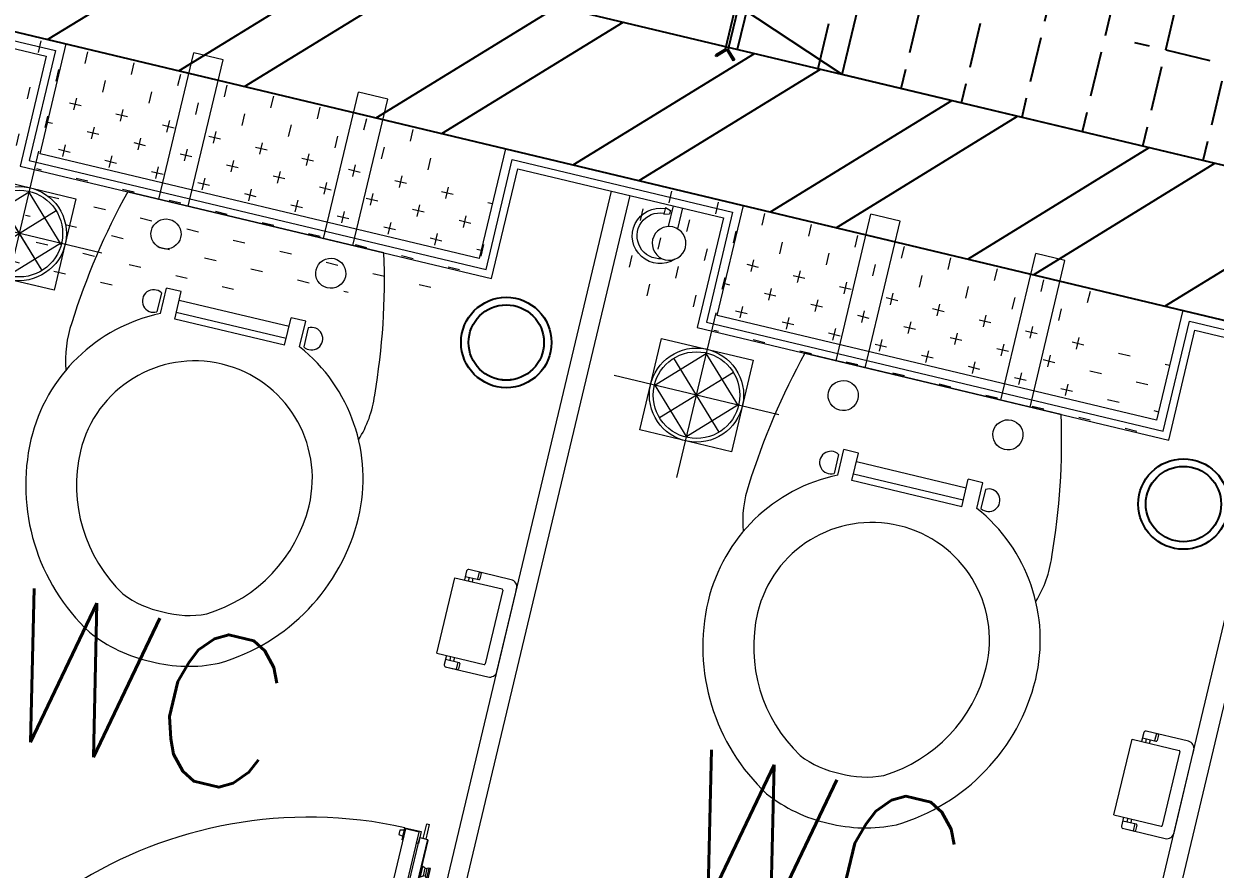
# Model space of a CAD drawing. Header units: millimetres. Extents: x 783817721 to 783927949, y 1443754877 to 1443839643.
# Drawn here: x 783903311 to 783904894, y 1443792245 to 1443793368 of the extents above; entities that cross this region are included whole.
import ezdxf

# ---------------------------------------------------------------- set-up
doc = ezdxf.new("R2010")
doc.units = ezdxf.units.MM
doc.header["$LTSCALE"] = 700
doc.linetypes.add('HIDDEN', pattern=[9.524999999999999, 6.35, -3.175])
doc.layers.get('0').update_dxf_attribs({"linetype": 'CONTINUOUS'})
for name, color, linetype in [('A-CUTO-ABOVE', 8, 'HIDDEN'), ('A-HATCH', 8, 'CONTINUOUS'), ('A-SERVICE', 254, 'HIDDEN'), ('A-SILL', 2, 'CONTINUOUS'), ('A-SILL-XXX', 2, 'CONTINUOUS'), ('A-sunk', 250, 'CONTINUOUS'), ('A-TILE DROP', 8, 'CONTINUOUS'), ('A-Title', 2, 'CONTINUOUS'), ('A-WALL-XXX', 7, 'CONTINUOUS'), ('N-FIT', 9, 'CONTINUOUS'), ('PL-CLAMP', 31, 'CONTINUOUS')]:
    doc.layers.add(name, color=color, linetype=linetype)
doc.layers.add('A-INT-FIXTURE', color=250, linetype='CONTINUOUS', lineweight=9)
doc.styles.add('ROMANS', font='romans.shx')

# ---------------------------------------------------------------- blocks, each defined once
blk = doc.blocks.new('FLR TRAP 5')
for p, q in [((-1.45448e-11, 112.5000000000145), (-1.45448e-11, -112.4999999999854)), ((-62.50000000001454, 62.50000000001454), (62.49999999998546, 62.50000000001454)), ((-62.50000000001454, -62.49999999998546), (-62.50000000001454, 62.50000000001454)), ((1.007608666419407, 57.57615116132364), (-57.57615116129453, -1.0076086663612)), ((-1.007608666332082, 57.57615116132364), (57.57615116132365, -1.0076086663612)), ((62.49999999998546, 62.50000000001454), (62.49999999998546, -62.49999999998546)), ((40.71872086507211, 40.71872086507209), (-40.71872086510119, -40.718720865043)), ((-40.71872086510119, 40.71872086507209), (40.71872086507211, -40.718720865043)), ((112.4999999999854, 1.45448e-11), (-112.5000000000145, -1.4559e-11)), ((-57.57615116129453, 1.007608666419393), (1.007608666419407, -57.57615116129455)), ((57.57615116132365, 1.007608666419393), (-1.007608666332082, -57.57615116129455)), ((62.49999999998546, -62.49999999998546), (-62.50000000001454, -62.49999999998546))]:
    blk.add_line(p, q)
for radius in [62.58496728986274, 57.58496728986274]:
    blk.add_circle((-1.45448e-11, 1.45448e-11), radius)
blk = doc.blocks.new('TPH 1 P')
for p, q in [((54.08000094297849, 0.0002394931115077), (-54.08000094297849, -0.0002394931115077)), ((-68.82904856504858, -9.833032253624763), (-68.82879247481281, -67.66083062279074)), ((-54.08000094297849, -0.0002394931115077), (-58.99636466504118, -0.0002612652214111)), ((63.91303079444447, -68.28637623668043), (63.9127719313785, -9.832444406862463)), ((-54.07963218413164, -83.2697650886447), (-54.07991766879961, -18.8044008182668)), ((-52.85083218129687, -17.57530444472365), (47.93462412151171, -17.57485811658705)), ((49.16400597975195, -83.26930787445315), (49.16372049506939, -18.80394360413345)), ((-68.82885506959967, -53.5262849218169), (-58.99612762540157, -53.5262413775971)), ((-67.59977774663814, -50.45355215251482), (-60.22523216350048, -50.45351949434995)), ((-58.99605414455976, -70.11896893966048), (-58.99613578994276, -51.68260498183816)), ((-54.0797388112241, -59.19227457671229), (-58.99610253330133, -59.19229634882221)), ((49.16389935265947, -59.19181736257892), (54.08026307472215, -59.19179559046903)), ((54.08031146346371, -70.11846818130732), (54.08022981808068, -51.68210422348501)), ((54.08023798262188, -53.52574061924395), (63.91296542681999, -53.52569707502414)), ((55.30931530558341, -50.45300784994186), (62.68386088872109, -50.452975191777)), ((63.91303079444091, -68.28637623668432), (63.91295726227879, -51.68206067926518)), ((-66.37059972769742, -70.11900159782533), (-54.07969042248254, -70.11894716755057)), ((-54.07971551459734, -64.45289219632548), (-58.99607923666002, -64.45291396843538)), ((49.16392264928624, -64.45243498219213), (54.0802863713489, -64.45241321008221)), ((49.16394774138648, -70.11848995341721), (61.45485704659328, -70.11843552314247)), ((49.16400597975195, -83.26930787445315), (-54.07963218413164, -83.2697650886447))]:
    blk.add_line(p, q)
for centre, radius, start, end in [((54.08004448718061, -9.83248795106715), 9.832727444275072, 0.0002537341905495, 90.00025373419057), ((-58.99632112083594, -9.8329887094049), 9.832727444275072, 90.00025373419057, 180.0002537341905), ((-52.85082673826938, -18.80439537521016), 1.229090930534384, 90.00025373419057, 180.0002537341905), ((47.93462956453917, -18.80394904713179), 1.229090930534384, 0.0002537341905495, 90.00025373419057), ((-67.59977230361066, -51.6826430830013), 1.229090930534384, 90.00025373419057, 180.0002537341905), ((-60.225226720473, -51.68261042483648), 1.229090930534384, 0.0002537341905495, 90.00025373419057), ((55.30932074861089, -51.68209878042839), 1.229090930534384, 90.00025373419057, 180.0002537341905), ((62.68386633174856, -51.68206612226353), 1.229090930534384, 0.0002537341905495, 90.00025373419057), ((-66.37061061375239, -67.66081973673573), 2.458181861068768, 180.0002537341905, 270.0002537341906), ((61.45484616053835, -67.6602536620978), 2.458181861068768, 270.0002537341906, 0.0002537341905495)]:
    blk.add_arc(centre, radius, start, end)
blk = doc.blocks.new('bia')
at = {"layer": 'N-FIT'}
for radius in [60.0760000024455, 50.0760000024455]:
    blk.add_circle((-13644341.22740025, -3898555.232979853, -1.11760232471e-05), radius, dxfattribs=at)
blk = doc.blocks.new('B8-AR-2000$0$HEALTH FAU P 1')
for p, q in [((0, 0), (0, 28.38904564197765)), ((12.69999999995343, 0), (12.69999999995343, 28.38904564197765)), ((22.2275324047514, 13.93403204795504), (14.81600070018612, 11.29902724169005)), ((14.81600070018612, 7.097202625189311), (14.81600070018612, 11.29902724169005)), ((22.2275324047514, 4.462197818924324), (14.81600070018612, 7.097202625189311)), ((22.2275324047514, 4.462197818924324), (22.2275324047514, 13.93403204795504))]:
    blk.add_line(p, q)
at = {"extrusion": (0, 0, -1)}
for centre, major_axis, ratio, start_param, end_param in [((20.34574648247508, 42.90917936847107), (-26.04532086802537, 26.04532086802537), 0.9999999999995175, 6.27066274381938, 10.15906509699235), ((6.349999999976716, 49.90918335852165), (15.8656677662643, 15.8656677662643), 0.9999999999997597, 3.926990816987361, 10.21017612416694), ((20.34574648247508, 42.90917936847107), (-21.55519280749815, 21.55519280749815), 0.9999999999997758, 0.4695714506295328, 3.865220544000678)]:
    blk.add_ellipse(centre, major_axis=major_axis, ratio=ratio, start_param=start_param, end_param=end_param, dxfattribs=at)
blk = doc.blocks.new('EWC 2')
for p, q in [((-0.0003062749880841, 175.0000837584551), (0.0009062749880896, -175.0000837584061)), ((-0.0001590365569848, 132.4999999991996), (-200.000159036557, 132.4993937245017)), ((-200.000159036557, 132.4993937245017), (-200.0000204594832, 92.49939372473456)), ((147.418668561826, 95.000510721773), (112.4996708794497, 95.00038974745256)), ((112.4996708794497, 95.00038974745256), (112.4997401679866, 75.00038974756899)), ((120.2653358827883, 100.2500685871782), (146.2017377619413, 100.2501584419369)), ((-2.04594831772e-05, 92.49999999943249), (-200.0000204594832, 92.49939372473456)), ((149.9997401679866, 75.00051966357566), (112.4997401679866, 75.00038974756899)), ((124.5247435141354, 75.00043140731573), (124.5252631781623, -74.99956859178205)), ((141.0085677036477, 75.000488514328), (141.009087367689, -74.99951148476978)), ((149.9997401679866, 75.00051966357566), (150.0002598320134, -74.99948033552212)), ((150.0002598320134, -74.99948033552212), (112.5002598320134, -74.9996102515288)), ((112.5002598320134, -74.9996102515288), (112.5003291205503, -94.99961025141235)), ((0.0006204594831829, -92.49999999943249), (-199.9993795405168, -92.50060627413038)), ((-199.9993795405168, -92.50060627413038), (-199.999240963443, -132.5006062738975)), ((147.4193268029266, -94.99948927709197), (112.5003291205503, -94.99961025141235)), ((120.2660304979581, -100.2492352838599), (146.2024323771111, -100.2491454291012)), ((0.0007590365569905, -132.4999999991996), (-199.999240963443, -132.5006062738975))]:
    blk.add_line(p, q)
for centre, major_axis, ratio, start_param, end_param in [((349.9999999999708, 0.0012125493812645), (223.7499982217596, 0.02822001601382641), 0.9999999999940067, 1.569950856247431, 2.702970937519568), ((348.5653083877914, -43.65291758654352), (267.4083194749343, -0.5240368236592908), 0.9999999999940166, 0.5196769025226043, 1.566788912695956), ((247.1667612637392, -710.273605546201), (919.122388601868, -3.885747080667939), 0.9999999999943672, 1.640774174495799, 1.847289609812001), ((201.7434949504314, 57.30753662680214), (106.2854850310066, -106.2854850310066), 0.9999999999995539, 2.033551095230845, 2.455928543497696), ((349.9999999997308, 0.0012125493812645), (113.2552899699446, -107.6443300730158), 0.9999999998812673, 2.331194314084761, 5.472004177913206), ((348.5653083877987, -43.65291758657263), (199.906443114038, 0.9774928439277918), 0.9999999999940432, 0.5242974367139746, 1.55903845524096), ((42.80542047708879, 112.5001482969237), (14.1421356237829, 14.1421356237829), 0.9999999999988349, -0.7853946989711857, 5.4977906082084), ((133.2335107065228, 107.7884000831545), (10.60660171783259, 10.60660171783259), 0.9999999999997942, -1.311943292146727, 2.882746547794472), ((418.6296980171173, 9.744947520040972), (-61.01197028886268, 180.4606319963003), 0.9466445239575144, 4.351186336959167, 4.832374696135421), ((418.6296980171245, 9.744947520070076), (-35.8299443303299, 114.2030516416982), 0.9430540716306229, 4.342807645496122, 4.835174699858091), ((418.6297655283852, -9.7420468958881), (61.0105029442611, 180.4604130052969), 0.9466479392239276, 4.592402835895807, 5.073570867042794), ((418.6297655283924, -9.7420468958881), (35.82869504975697, 114.2018401050401), 0.9430663098829936, 4.589601683455149, 5.081943754183982), ((348.5650059147447, 43.65533274355397), (199.9053483197305, 1.180340603060181), 0.9999999999940726, -1.569825667739491, -0.5350846492127428), ((42.80619997312895, -112.4998517017375), (14.1421356237829, 14.1421356237829), 0.9999999999988349, -0.7853946989711857, 5.4977906082084), ((348.5650059147374, 43.65533274352489), (267.40740206461, 0.8747914394098621), 0.9999999999940501, -1.568093667666396, -0.5209816574932074), ((133.2342575533767, -107.7874769250484), (10.60660171782754, -10.60660171782754), 0.9999999999997232, 3.400445688240003, 7.595135528177604), ((349.9999999999708, 0.0012125493812645), (223.7358957197013, -2.512263343571392), 0.9999999999939564, 3.591323404061699, 4.724343485334036), ((247.1618398759166, 710.2753181114531), (649.9234817478236, 649.9234817478236), 0.9999999999997438, 3.654732108649438, 3.861247543966752), ((201.743892021128, -57.30613877427825), (106.2854850310215, 106.2854850310215), 0.999999999999474, 3.827263692535608, 4.249641140802451)]:
    blk.add_ellipse(centre, major_axis=major_axis, ratio=ratio, start_param=start_param, end_param=end_param)
blk = doc.blocks.new('T-DOOR')
for p, q in [((15.62951093912124, 751.8341574668884), (14.16014873981476, 753.3035955429077)), ((15.62890392541885, 682.7063477039337), (15.62951093912124, 751.8341574668884)), ((17.09752094745636, 690.1299450397491), (21.50492608547211, 693.0683166980742)), ((21.50492638349533, 706.2904205322266), (17.11766242980957, 707.7596814632415)), ((27.38110065460205, 707.7593402862548), (24.44337409734726, 706.2904200553894)), ((24.45928508043289, 693.0680127143859), (27.38110053539276, 690.1296417713165)), ((14.15850394964218, 679.8459477424622), (15.62890392541885, 682.7063477039337)), ((6.807166755199432, 347.1733775138855), (5.337804615497589, 348.6428155899048)), ((6.807166874408722, 301.5519354343414), (6.807166755199432, 347.1733775138855)), ((37.85666352510452, 331.0127501487732), (37.85635834932327, 316.3202040195465)), ((5.33676677942276, 298.6915349960327), (6.807166874408722, 301.5519354343414)), ((-750.9999997019768, 24.99999952316284), (-750.9999997019768, -7.152557373e-07)), ((-5.96046448e-08, 25), (1.192092896e-07, 0))]:
    blk.add_line(p, q)
at = {"color": 8}
blk.add_line((-749.9999997019768, -1), (-0.9999998211860656, -1.000000953674316), dxfattribs=at)
for points in [[(6.815306305885314, 778.2790467739105), (11.22210502624511, 778.279046535492), (11.22210502624511, 753.303418636322), (6.815306305885314, 753.303418636322)], [(-26.7935534119606, 759.180643081665), (-34.1393306851387, 757.7116844654083), (-34.13952034711838, 750.3659455776213), (-26.79381877183914, 748.8966076374054)], [(-25.32482266426086, 743.0199780464172), (-26.79397070407868, 743.0200159549713), (-26.79343956708908, 763.5880870819092), (0.9383352994918824, 763.5877192020416), (0.9378041625022888, 743.0196487903595), (-2.000491559505462, 743.0197243690491), (-1.999999642372131, 762.0680537223815), (-25.32433080673218, 762.0683069229126)], [(-2, 762.0683069229126), (-25.32433068752289, 762.0683069229126), (-25.3243305683136, 26.99999952316284), (-1.99999988079071, 26.99999928474426)], [(0.9374366998672484, 753.3036839962006), (14.15911096334457, 753.3035957813263), (14.15850394964218, 679.8459477424622), (0.936829686164856, 679.8460359573363)], [(17.09752112627029, 707.7596814632415), (15.62791723012924, 707.7596817016602), (15.62791728973389, 690.1299452781677), (17.09752106666565, 690.1299450397491)], [(24.44288074970245, 693.0680127143859), (21.5049262046814, 693.0680129528046), (21.5049262046814, 706.290420293808), (24.44288074970245, 706.290420293808)], [(30.31985157728195, 707.7593405246735), (27.38110059499741, 707.7593405246735), (27.38110053539276, 690.1296417713165), (30.31985151767731, 690.1296417713165)], [(-2.008485615253448, 348.6427521705627), (5.33676677942276, 348.6428158283234), (5.33676677942276, 298.6915349960327), (-2.008485615253448, 298.6914715766907)], [(48.14061760902404, 316.3202040195465), (6.806749463081359, 316.3202042579651), (6.806749463081359, 331.0127501487732), (48.14061766862869, 331.0127501487732)]]:
    blk.add_lwpolyline(points, close=True)
for points in [[(-2.000000059604644, 52.75104165077209), (-0.9999999403953552, 52.75104141235352), (-1.000000059604644, 25.99999928474427), (-26.3243305683136, 25.9999988079071), (-26.32433050870896, 52.75104045867919), (-25.3243305683136, 52.75104093551636), (-25.32433068752289, 26.99999880790711), (-1.99999988079071, 26.99999928474426), (-2.000000059604644, 52.75104141235352)], [(-776.7510416507721, 0), (-776.7510416507721, -1), (-749.9999996423721, -0.9999997615814208), (-749.9999996423721, 25.99999928474427), (-776.7510415315628, 25.99999904632568), (-776.7510415911674, 24.99999928474426), (-750.9999997019768, 24.99999952316284), (-750.9999997019768, 0), (-776.7510415315628, 2.384185791e-07)], [(25.75104212760925, 4.768371582e-07), (25.75104200839997, -0.9999995231628416), (-0.9999998211860656, -0.9999995231628416), (-1, 25.99999952316284), (25.75104188919068, 25.99999952316284), (25.75104194879532, 24.99999976158142), (0, 24.99999976158142), (1.192092896e-07, 4.768371582e-07), (25.75104200839997, 4.768371582e-07)]]:
    blk.add_lwpolyline(points)
for radius in [10.12499965708017, 9.124999657080172]:
    blk.add_circle((-11.12499964237213, 15.87499976158142), radius)
blk.add_arc((-14.54024678468704, 28.44103002548218), 735.2491660637323, 90.95489770892227, 180.190221112596, dxfattribs=at)
blk = doc.blocks.new('125')
at = {"layer": 'A-INT-FIXTURE'}
h = blk.add_hatch(dxfattribs=at)
h.set_pattern_fill('CROSS', color=256, scale=4.999999999999986, angle=13.41739695793953)
h.set_pattern_definition([(0, (140704.7021361589, -28910.89790582657), (31.74999999999995, 31.74999999999999), [15.87499999999998, -47.62499999999988]), (90, (140712.6396375299, -28918.83540630341), (-31.74999999999999, 31.74999999999995), [15.87499999999998, -47.62499999999987])])
h.paths.add_polyline_path([(347268.2148578167, -5326.243686437607), (346668.2148592472, -5326.243685007095), (346668.2148598433, -5176.243646144867), (347268.2148600221, -5176.243649959564)])
h = blk.add_hatch(dxfattribs=at)
h.set_pattern_fill('CROSS', color=256, scale=4.999999999999986, angle=13.41739695793953)
h.set_pattern_definition([(0, (141629.7021043897, -28910.89786505699), (31.74999999999995, 31.74999999999999), [15.87499999999998, -47.62499999999988]), (90, (141637.6396058798, -28918.8353676796), (-31.74999999999999, 31.74999999999995), [15.87499999999998, -47.62499999999987])])
h.paths.add_polyline_path([(348193.2148258686, -5326.243648052216), (347593.2148262858, -5326.243642568588), (347593.2148281336, -5176.243606567383), (348193.2148286104, -5176.243608236313)])
for points in [[(344388.2138953209, -5188.243762254715), (344806.214938283, -5188.243757486343), (344806.2149364352, -5338.24379658699), (345430.2149356604, -5338.243799209595), (345430.2149380445, -5188.243693590164), (345731.2149050236, -5188.243677854538), (345731.2149040103, -5338.243713617325), (346355.2149029374, -5338.243717432022), (346355.2149054408, -5188.243695020676), (346656.2148601413, -5188.243698120117), (346656.2148582935, -5338.243682861328), (347280.2148580551, -5338.243687868118), (347280.2148586512, -5188.243649244308), (347581.2148271799, -5188.243692159653), (347581.214825809, -5338.24364233017), (348205.2148262858, -5338.243646860123), (348205.21482867, -5188.243612527847), (348495.2138395905, -5188.243691921234), (348495.2138386369, -5338.243603944778), (349119.21383816, -5338.243607282639), (349119.2138376236, -5188.243693351746), (349278.213839829, -5188.243692398071), (349278.2138364911, -8964.53211236), (344477.2138015032, -8964.532109498978)], [(344398.2138937116, -5198.243762731552), (344796.2149371505, -5198.243758678436), (344796.214936316, -5348.243795394897), (345440.2149350643, -5348.24379825592), (345440.2149372697, -5198.243695259094), (345721.2149048448, -5198.243678808212), (345721.2149035931, -5348.243714809418), (346365.2149026394, -5348.243717908859), (346365.2149047852, -5198.243696212769), (346646.2148592472, -5198.243697404861), (346646.2148593664, -5348.243683815002), (347290.2148584127, -5348.243687391281), (347290.2148588896, -5198.243652582169), (347571.2148275375, -5198.24368929863), (347571.2148267031, -5348.2436439991), (348215.2148250341, -5348.243647098541), (348215.2148276567, -5198.243614673615), (348485.2138394713, -5198.243687868118), (348485.2138386369, -5348.243604421616), (349129.2138382792, -5348.243607521057), (349129.2138376832, -5198.243693351746), (349268.2138395905, -5198.24369263649), (349268.2138366699, -8954.532113313675), (344487.2138020992, -8954.53211069107)], [(347418.213902235, -6701.243660449982), (347418.2138370872, -5198.243651390076)], [(347443.2138365507, -5198.243651628494), (347443.2139031291, -6701.243661165237)], [(348343.2138702869, -6701.243618965149), (348343.2138044238, -5198.243613243103)], [(348368.2138054967, -5198.243611812592), (348368.2138710022, -6701.243619918823)]]:
    blk.add_lwpolyline(points, dxfattribs=at)
for points in [[(347268.2148578167, -5326.243686437607), (346668.2148592472, -5326.243685007095), (346668.2148598433, -5176.243646144867), (347268.2148600221, -5176.243649959564)], [(348193.2148258686, -5326.243648052216), (347593.2148262858, -5326.243642568588), (347593.2148281336, -5176.243606567383), (348193.2148286104, -5176.243608236313)]]:
    blk.add_lwpolyline(points, close=True, dxfattribs=at)
for name, p, rotation in [('EWC 2', (346968.2150217891, -5348.243391752243), 269.9999993157494), ('EWC 2', (347893.2149897814, -5348.243352174759), 269.9999993157494), ('B8-AR-2000$0$HEALTH FAU P 1', (347515.108804822, -5198.243642568588), 180.0003576525814), ('FLR TRAP 5', (346665.9865118265, -5435.722411394119, 1.205333759642204e-05), 270.0000004929177), ('FLR TRAP 5', (347590.9864410162, -5435.72240447998), 270.0000004929177), ('bia', (4245884.308580875, -13649767.55346775, 1.117602324318413e-05), 270.0000006001248), ('bia', (4246809.30854851, -13649767.55342746, 1.117602324318413e-05), 270.0000006001248)]:
    blk.add_blockref(name, p, dxfattribs=dict(at, rotation=rotation))
at = {"layer": 'A-INT-FIXTURE', "extrusion": (-2.311115198580714e-33, 1.540743955509789e-33, -1), "xscale": -0.9999999999999999, "zscale": -0.9999999999999999, "rotation": 89.99832154225588}
for p in [(-347418.2138608098, -5800.243649959564), (-348343.2138282657, -5800.243608951569)]:
    blk.add_blockref('TPH 1 P', p, dxfattribs=at)
at = {"layer": 'A-INT-FIXTURE', "xscale": 0.8010680920605217, "yscale": 0.8010680920605217, "zscale": 0.8010680920605217, "rotation": 2.936940935179689e-06}
blk.add_blockref('T-DOOR', (347369.0149714351, -6696.270361661911), dxfattribs=at)
at = {"layer": 'A-TILE DROP', "char_height": 200.0000000000002, "attachment_point": 9, "rotation": 5.1296919395442596e-08, "style": 'ROMANS'}
for insert in [(347207.1301981807, -6089.62418794632), (348132.1301668286, -6089.624148607254)]:
    blk.add_mtext_dynamic_manual_height_columns('\\pxqc;WC', width=473.7160888731203, gutter_width=12.50000000000002, heights=[0], dxfattribs=dict(at, insert=insert))
blk = doc.blocks.new('A$C3916e927')
at = {"layer": 'A-sunk', "linetype": 'ByBlock'}
h = blk.add_hatch(dxfattribs=at)
h.set_pattern_fill('ANGLE', color=256, scale=299.9999999999999, angle=13.41739708688855)
h.set_pattern_definition([(359.9999999999999, (-43469.04059976339, -21150.0005364418), (5.684341886080801e-14, 82.49999999999999), [59.99999999999998, -22.49999999999999]), (90, (-43469.04059976339, -21150.0005364418), (-82.49999999999999, 5.684341886080801e-14), [59.99999999999999, -22.5])])
edge = h.paths.add_edge_path()
edge.add_line((-1184.886869132519, 1200.005502700806), (-1184.886868996517, 898.2940765724055))
edge.add_line((-1184.886869013309, 898.2940764427185), (-614.9028480883862, 898.2941855212756))
edge.add_line((-614.9028480052948, 898.2941854000092), (-614.9028480308189, 1199.999994888739))
edge.add_line((-614.9028480052948, 1199.999995231628), (-9.151161066256464e-06, 1200.000005011961))
edge.add_line((-9.059906005859375e-06, 1200.00000500679), (2.386514097452164e-09, 2.292472345288843e-07))
edge.add_line((0, 0), (-759.6809541197581, -1.918381826726545e-06))
edge.add_line((-759.6809540390968, -1.668930053710938e-06), (-759.6809540794202, 300.2588286621254))
edge.add_line((-759.6809540987015, 300.2588286399841), (-3769.197328190174, 300.257354351438))
edge.add_line((-3769.197328269482, 300.2573540210724), (-3769.197656512646, 798.280943388042))
edge.add_line((-3769.197656452656, 798.2809431552887), (-2619.207549564235, 798.2809833760771))
edge.add_line((-2619.207549571991, 798.2809834480286), (-2619.207551835527, 1199.999980381097))
edge.add_line((-2619.207551956177, 1199.999980688095), (-1184.886869209455, 1200.005502805714))
at = {"layer": 'A-CUTO-ABOVE', "linetype": 'ByBlock'}
blk.add_line((-759.6809540390968, -1.668930053710938e-06), (-1584.886896848679, 300.2414968013763), dxfattribs=at)
blk = doc.blocks.new('A$C728626f5')
at = {"layer": 'A-SILL-XXX'}
blk.add_lwpolyline([(-1214.886869251728, 1200.005503177643), (-1214.886868953705, 1200.005503177643), (-1214.886868774891, 898.2940769195557), (-614.9028478860855, 898.2941854000092), (-614.9028478860855, 1199.999995231628), (-9.000301361083984e-06, 1200.000005245209), (0, 0), (-759.6809539794922, -1.430511474609375e-06), (-759.6809541583061, 300.2588286399841), (-3769.197328150272, 300.2573540210724), (-3769.197656393051, 798.2809433937073), (-2619.207549571991, 798.2809836864471), (-2619.207551896572, 1199.999980926514), (-1214.886868953705, 1200.005503177643)], dxfattribs=at)
blk = doc.blocks.new('cl')
at = {"layer": 'PL-CLAMP'}
for p, q in [((128378.9999997007, 58456.62405022628), (128378.9999997013, 58543.51264921503, -2.37047933993e-05)), ((128379.9999997082, 58544.51264926224, -2.37047933992e-05), (128381.9999997015, 58544.51264926224, -2.37047933992e-05)), ((128382.9999997013, 58456.62405022628), (128382.9999997014, 58543.51264921503, -2.37047933993e-05))]:
    blk.add_line(p, q, dxfattribs=at)
at = {"layer": 'PL-CLAMP', "ltscale": 0.1}
for p, q in [((128378.9999997007, 58456.62405022628), (128368.1532216632, 58445.77727223308)), ((128369.5674352254, 58444.36305867067), (128368.1532216632, 58445.77727223308)), ((128380.9999996936, 58455.79562313885), (128369.5674352254, 58444.36305867067)), ((128380.9999996936, 58455.79562313885), (128392.5560246766, 58444.23959812638)), ((128382.9999997013, 58456.62405022628), (128393.9702382391, 58445.65381168878)), ((128393.9702382391, 58445.65381168878), (128392.5560246766, 58444.23959812638))]:
    blk.add_line(p, q, dxfattribs=at)
at = {"layer": 'PL-CLAMP'}
for centre, start, end in [((128379.9999997086, 58543.51264921487, -2.37047933992e-05), 90, 180), ((128381.9999997015, 58543.51264921487, -2.37047933992e-05), 0, 90)]:
    blk.add_arc(centre, 1, start, end, dxfattribs=at)
blk = doc.blocks.new('A$C7d5ec4e2')
at = {"layer": 'A-SERVICE', "ltscale": 0.2}
for p, q in [((6821.984091115208, -2938.95365998429, -0.0186871043988504), (6821.984090995998, -3000.363755199134)), ((6931.984090817185, -2938.953659745872, -0.0186871043988504), (6931.98408998272, -3000.363753768623))]:
    blk.add_line(p, q, dxfattribs=at)
at = {"layer": 'A-SERVICE'}
blk.add_blockref('cl', (-121572.5929854512, -61459.95581058512, 1.71787838069e-05), dxfattribs=at)
blk = doc.blocks.new('A$C3df1e9b8')
at = {"layer": 'A-Title'}
blk.add_blockref('A$C7d5ec4e2', (66974.99810868502, 3000.044127464294), dxfattribs=at)

msp = doc.modelspace()

# ---------------------------------------------------------------- hatches: boundary and pattern name
at = {"layer": 'A-HATCH'}
h = msp.add_hatch(dxfattribs=at)
h.set_pattern_fill('ANSI32', color=256, scale=19.99999999999999, angle=3.774722192838826e-05, style=0)
h.set_pattern_definition([(31.58264065913059, (783811763.5280006, 1443706931.30878), (-99.7701511760467, 162.2842165286223), []), (31.58264065913059, (783811850.8794941, 1443706910.470749), (-99.7701511760467, 162.2842165286223), [])])
h.paths.add_polyline_path([(783900639.439048, 1443794197.647444), (783905964.4304304, 1443792927.350512), (783905918.0219063, 1443792732.809389), (783900593.0305238, 1443794003.106321)])

# ---------------------------------------------------------------- linework, layer by layer
at = {"layer": 'A-WALL-XXX', "linetype": 'ByBlock'}
for p, q in [((783900638.8671701, 1443794197.783885, -1.504565083311807e-08), (783905137.6306586, 1443793124.58676, -1.504565083308913e-08)), ((783900592.4586457, 1443794003.242762, -1.504565273009208e-08), (783905918.021914, 1443792732.809407, -1.504565273005782e-08))]:
    msp.add_line(p, q, dxfattribs=at)

# ---------------------------------------------------------------- block references
at = {"rotation": 346.5826028830894}
msp.add_blockref('A$C3df1e9b8', (783832476.5208341, 1443810458.170673, -1.504565083355612e-08), dxfattribs=at)
at = {"layer": 'A-INT-FIXTURE', "color": 9, "rotation": 346.5826406591305}
for p in [(783567362.5777526, 1443878817.987809, -1.504560363624304e-08), (783567362.577764, 1443878817.987833, -1.50456036362428e-08)]:
    msp.add_blockref('125', p, dxfattribs=at)
at = {"layer": 'A-SILL', "rotation": 346.5826406775104}
msp.add_blockref('A$C728626f5', (783905137.6306584, 1443793124.586759, -1.504565083308914e-08), dxfattribs=at)
at = {"layer": 'A-sunk', "linetype": 'ByBlock', "rotation": 346.5826406775104}
msp.add_blockref('A$C3916e927', (783905137.6306584, 1443793124.58676, -1.504565083308913e-08), dxfattribs=at)

doc.saveas('drawing.dxf')
